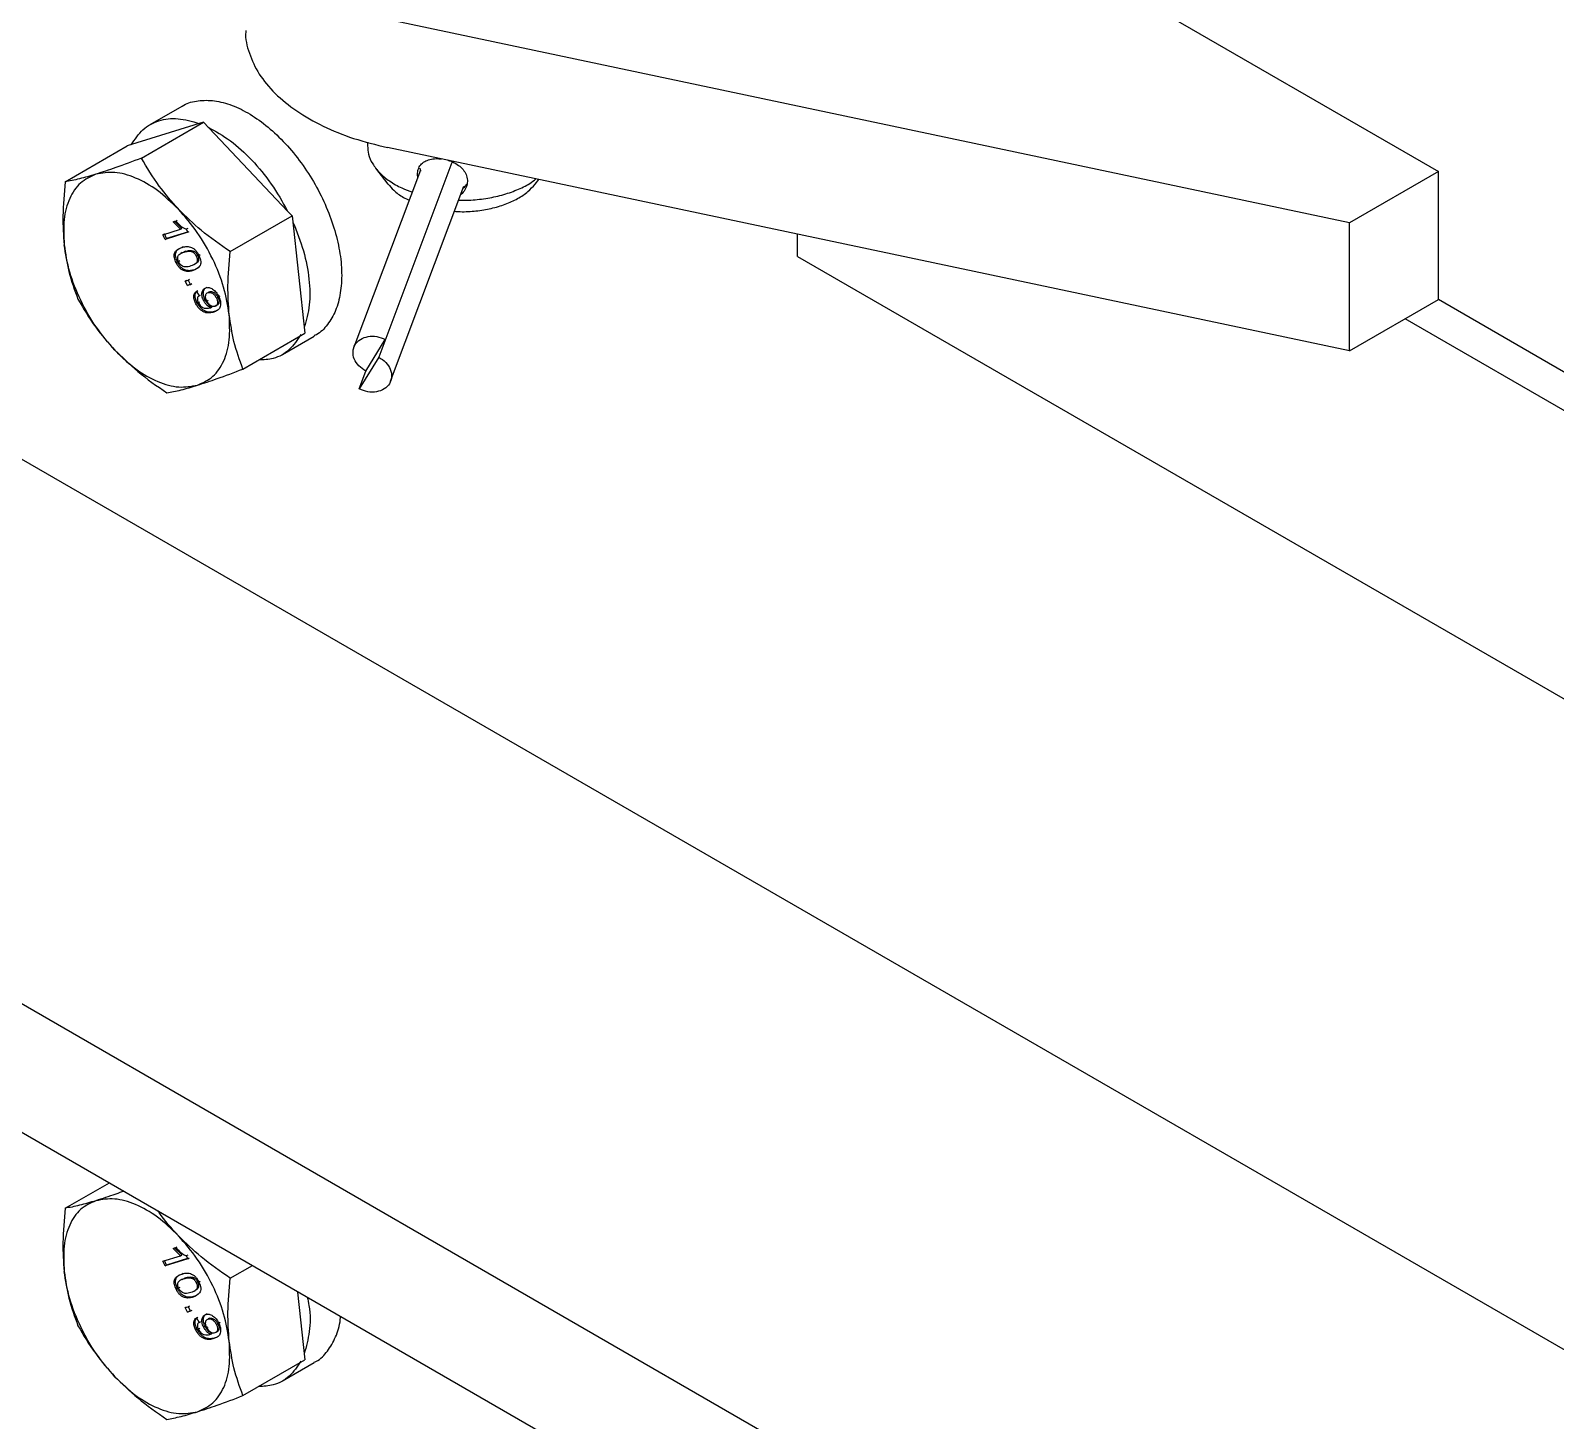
# Model space of a CAD drawing. Header units: millimetres. Extents: x 861 to 27901, y 673 to 17923.
# Drawn here: x 23260.7 to 23414.7, y 7160.2 to 7300.6 of the extents above; entities that cross this region are included whole.
import ezdxf

# ---------------------------------------------------------------- set-up
doc = ezdxf.new("R2010")
doc.units = ezdxf.units.MM
doc.header["$LTSCALE"] = 33.3

msp = doc.modelspace()

# ---------------------------------------------------------------- linework, layer by layer
at = {"color": 7, "linetype": 'Continuous', "lineweight": 25}
for p, q in [((23369.52, 7305.6), (23402.88, 7286.35)), ((23393.91, 7281.17), (23296.71, 7301.71)), ((23275.93, 7292.91), (23272.71, 7291.05)), ((23278.12, 7291.32), (23270.43, 7288.92)), ((23271.87, 7287.7), (23278.12, 7291.32)), ((23286.63, 7282.35), (23278.12, 7291.32)), ((23294.69, 7289.31), (23294.69, 7288.93)), ((23264.17, 7285.31), (23270.43, 7288.92)), ((23393.91, 7268.22), (23296.71, 7288.77)), ((23300.06, 7286.49), (23293.33, 7268.6)), ((23295.52, 7286.69), (23296.77, 7285.07)), ((23303.23, 7287.27), (23295.83, 7267.59)), ((23299.98, 7286.67), (23300.07, 7286.39)), ((23402.88, 7286.35), (23393.91, 7281.17)), ((23402.88, 7273.4), (23402.88, 7286.35)), ((23297.04, 7265.17), (23304.44, 7284.85)), ((23299.78, 7285.75), (23299.74, 7286.03)), ((23311.64, 7285.07), (23312, 7285.53)), ((23280.84, 7278.25), (23287.1, 7281.86)), ((23286.63, 7282.35), (23287.1, 7281.86)), ((23287.1, 7281.86), (23288.38, 7270)), ((23218.15, 7281.31), (23433.87, 7156.78)), ((23274.04, 7279.96), (23275.82, 7280.52)), ((23274.04, 7279.96), (23274.18, 7280.04)), ((23274.4, 7279.58), (23274.18, 7280.04)), ((23276.55, 7280.21), (23274.26, 7279.49)), ((23276.51, 7280.23), (23274.4, 7279.58)), ((23275.08, 7281.25), (23275.35, 7281.34)), ((23275.08, 7281.25), (23275.22, 7281.33)), ((23275.82, 7280.52), (23275.08, 7281.25)), ((23275.96, 7280.6), (23275.22, 7281.33)), ((23275.35, 7281.34), (23275.49, 7281.42)), ((23275.82, 7280.52), (23275.96, 7280.6)), ((23276.54, 7280.59), (23276.4, 7280.51)), ((23276.4, 7280.51), (23276.55, 7280.21)), ((23276.55, 7280.21), (23276.69, 7280.29)), ((23393.91, 7268.22), (23393.91, 7281.17)), ((23274.26, 7279.49), (23274.04, 7279.96)), ((23274.26, 7279.49), (23274.4, 7279.58)), ((23275.95, 7278.68), (23276.09, 7278.76)), ((23338.13, 7277.76), (23338.13, 7280.01)), ((23275.19, 7278.03), (23275.33, 7278.11)), ((23275.5, 7277.23), (23275.36, 7277.15)), ((23275.76, 7277.31), (23275.62, 7277.23)), ((23275.98, 7278.15), (23275.84, 7278.07)), ((23275.99, 7278.13), (23276.32, 7278.29)), ((23276.32, 7278.29), (23276.18, 7278.21)), ((23277.02, 7278.23), (23277.16, 7278.31)), ((23277.2, 7276.94), (23277.34, 7277.02)), ((23277.55, 7277.87), (23277.41, 7277.79)), ((23277.67, 7277.87), (23277.81, 7277.95)), ((23338.13, 7277.76), (23528.74, 7167.72)), ((23276.58, 7275.37), (23276.72, 7275.46)), ((23276.29, 7275.28), (23276.58, 7275.37)), ((23276.29, 7275.28), (23276.43, 7275.36)), ((23276.52, 7274.82), (23276.29, 7275.28)), ((23276.81, 7274.91), (23276.52, 7274.82)), ((23276.52, 7274.82), (23276.66, 7274.9)), ((23276.58, 7275.37), (23276.81, 7274.91)), ((23276.79, 7274.94), (23276.66, 7274.9)), ((23276.95, 7274.99), (23276.81, 7274.91)), ((23277.43, 7274.24), (23277.57, 7274.32)), ((23277.43, 7274.24), (23277.69, 7273.78)), ((23278.38, 7274.59), (23278.52, 7274.67)), ((23278.42, 7274), (23278.42, 7274)), ((23278.73, 7274.2), (23278.59, 7274.12)), ((23277.33, 7273.05), (23277.47, 7273.13)), ((23277.61, 7273.11), (23277.75, 7273.19)), ((23277.69, 7273.78), (23277.83, 7273.86)), ((23278.14, 7273.32), (23278.28, 7273.41)), ((23278.47, 7273.26), (23278.62, 7273.34)), ((23278.79, 7272.56), (23278.93, 7272.64)), ((23278.79, 7272.56), (23278.84, 7272.58)), ((23278.84, 7272.58), (23278.98, 7272.66)), ((23278.93, 7272.64), (23278.98, 7272.66)), ((23279.43, 7272.8), (23279.29, 7272.72)), ((23279.59, 7273.63), (23279.45, 7273.55)), ((23279.47, 7272.83), (23279.61, 7272.92)), ((23279.67, 7273.71), (23279.81, 7273.79)), ((23393.91, 7268.22), (23402.88, 7273.4)), ((23503.51, 7215.3), (23402.88, 7273.4)), ((23503.51, 7211.42), (23399.52, 7271.46)), ((23282.12, 7266.39), (23288.38, 7270)), ((23286.1, 7267.87), (23289.32, 7269.72)), ((23294.54, 7266.18), (23296.5, 7269.38)), ((23295.83, 7267.59), (23293.87, 7264.39)), ((23293.87, 7264.39), (23294.54, 7266.18)), ((23386.22, 7129.27), (23223.64, 7223.12)), ((23223.64, 7210.18), (23386.22, 7116.32)), ((23264.17, 7181.63), (23268.63, 7184.2)), ((23274.04, 7176.28), (23275.82, 7176.84)), ((23275.08, 7177.57), (23275.35, 7177.66)), ((23275.08, 7177.57), (23275.22, 7177.65)), ((23275.82, 7176.84), (23275.08, 7177.57)), ((23275.96, 7176.92), (23275.22, 7177.65)), ((23275.35, 7177.66), (23275.49, 7177.74)), ((23275.82, 7176.84), (23275.96, 7176.92)), ((23276.54, 7176.91), (23276.4, 7176.83)), ((23274.04, 7176.28), (23274.18, 7176.36)), ((23274.26, 7175.81), (23274.04, 7176.28)), ((23274.4, 7175.89), (23274.18, 7176.36)), ((23276.55, 7176.52), (23274.26, 7175.81)), ((23274.26, 7175.81), (23274.4, 7175.89)), ((23276.51, 7176.55), (23274.4, 7175.89)), ((23276.4, 7176.83), (23276.55, 7176.52)), ((23276.55, 7176.52), (23276.69, 7176.61)), ((23280.84, 7174.57), (23283.08, 7175.86)), ((23275.19, 7174.35), (23275.33, 7174.43)), ((23275.98, 7174.47), (23275.84, 7174.39)), ((23275.95, 7174.99), (23276.09, 7175.08)), ((23275.99, 7174.44), (23276.32, 7174.61)), ((23276.32, 7174.61), (23276.18, 7174.53)), ((23277.02, 7174.54), (23277.16, 7174.63)), ((23277.55, 7174.19), (23277.41, 7174.11)), ((23277.67, 7174.18), (23277.81, 7174.27)), ((23275.5, 7173.55), (23275.36, 7173.46)), ((23275.76, 7173.63), (23275.62, 7173.55)), ((23277.2, 7173.26), (23277.34, 7173.34)), ((23287.64, 7173.15), (23288.38, 7166.32)), ((23276.29, 7171.6), (23276.58, 7171.69)), ((23276.29, 7171.6), (23276.43, 7171.68)), ((23276.52, 7171.13), (23276.29, 7171.6)), ((23276.81, 7171.23), (23276.52, 7171.13)), ((23276.52, 7171.13), (23276.66, 7171.22)), ((23276.58, 7171.69), (23276.72, 7171.77)), ((23276.58, 7171.69), (23276.81, 7171.23)), ((23276.79, 7171.26), (23276.66, 7171.22)), ((23276.95, 7171.31), (23276.81, 7171.23)), ((23278.38, 7170.91), (23278.52, 7170.99)), ((23277.33, 7169.37), (23277.47, 7169.45)), ((23277.43, 7170.56), (23277.57, 7170.64)), ((23277.43, 7170.56), (23277.69, 7170.1)), ((23277.61, 7169.43), (23277.75, 7169.51)), ((23277.69, 7170.1), (23277.83, 7170.18)), ((23278.14, 7169.64), (23278.28, 7169.72)), ((23278.42, 7170.32), (23278.42, 7170.32)), ((23278.47, 7169.58), (23278.62, 7169.66)), ((23278.73, 7170.52), (23278.59, 7170.44)), ((23279.59, 7169.95), (23279.45, 7169.87)), ((23279.47, 7169.15), (23279.61, 7169.23)), ((23279.67, 7170.03), (23279.81, 7170.11)), ((23278.79, 7168.88), (23278.93, 7168.96)), ((23278.79, 7168.88), (23278.84, 7168.9)), ((23278.84, 7168.9), (23278.98, 7168.98)), ((23278.93, 7168.96), (23278.98, 7168.98)), ((23279.43, 7169.12), (23279.29, 7169.04)), ((23282.12, 7162.71), (23288.38, 7166.32)), ((23286.1, 7164.19), (23289.32, 7166.04))]:
    msp.add_line(p, q, dxfattribs=at)
for points, knots in [([(23282.42, 7300.58), (23282.42, 7300.54), (23282.31, 7299.77), (23282.71, 7298.27), (23283.66, 7296.17), (23285.29, 7294.2), (23287.47, 7292.42), (23290.15, 7290.89), (23293.24, 7289.62), (23295.55, 7289.05), (23296.71, 7288.77)], [0, 0, 0, 0, 0.008901, 0.150486, 0.292072, 0.433658, 0.575243, 0.716829, 0.858414, 1, 1, 1, 1]), ([(23275.94, 7292.9), (23275.95, 7292.92), (23276.36, 7293.25), (23277.4, 7293.5), (23279.01, 7293.59), (23280.78, 7293.17), (23282.61, 7292.33), (23284.44, 7291.06), (23286.21, 7289.44), (23287.84, 7287.51), (23289.28, 7285.35), (23290.46, 7283.04), (23291.36, 7280.66), (23291.93, 7278.31), (23292.15, 7276.07), (23292.01, 7274.03), (23291.53, 7272.25), (23290.69, 7270.85), (23289.92, 7270.01), (23289.38, 7269.79), (23289.3, 7269.76)], [0, 0, 0, 0, 0.002895, 0.064551, 0.126207, 0.187863, 0.249519, 0.311175, 0.372831, 0.434487, 0.496143, 0.557799, 0.619455, 0.681111, 0.742767, 0.804423, 0.866079, 0.927735, 0.989391, 1, 1, 1, 1]), ([(23294.71, 7288.93), (23294.73, 7288.65), (23294.75, 7288.04), (23295.18, 7287.11), (23295.89, 7286.19), (23296.9, 7285.37), (23298.02, 7284.71), (23298.87, 7284.4), (23299.23, 7284.27)], [0, 0, 0, 0, 0.149678, 0.32953, 0.509382, 0.689234, 0.869086, 1, 1, 1, 1]), ([(23271.87, 7287.7), (23270.97, 7287.36), (23269.29, 7286.73), (23267.91, 7286.28), (23267.27, 7286.07)], [0, 0, 0, 0, 0.532771, 1, 1, 1, 1]), ([(23275.6, 7282.54), (23274.93, 7283.31), (23273.48, 7284.95), (23272.43, 7286.75), (23271.87, 7287.7)], [0, 0, 0, 0, 0.467229, 1, 1, 1, 1]), ([(23299.74, 7286.03), (23299.76, 7286.21), (23299.79, 7286.58), (23300.05, 7287.03), (23300.46, 7287.37), (23300.99, 7287.58), (23301.58, 7287.67), (23302, 7287.63), (23302.18, 7287.61)], [0, 0, 0, 0, 0.170404, 0.345081, 0.515056, 0.686511, 0.861046, 1, 1, 1, 1]), ([(23302.8, 7287.48), (23302.86, 7287.47), (23303.15, 7287.4), (23303.62, 7287.16), (23304.16, 7286.78), (23304.56, 7286.31), (23304.78, 7285.77), (23304.81, 7285.19), (23304.64, 7284.63), (23304.39, 7284.22), (23304.17, 7284.05), (23304.12, 7284.01)], [0, 0, 0, 0, 0.035424, 0.169367, 0.298928, 0.431397, 0.565027, 0.694144, 0.826771, 0.960362, 1, 1, 1, 1]), ([(23264.17, 7285.31), (23264.06, 7284.14), (23263.85, 7281.95), (23263.99, 7279.9), (23264.06, 7278.94)], [0, 0, 0, 0, 0.532771, 1, 1, 1, 1]), ([(23267.27, 7286.07), (23266.69, 7285.9), (23265.46, 7285.54), (23264.62, 7285.39), (23264.17, 7285.31)], [0, 0, 0, 0, 0.467229, 1, 1, 1, 1]), ([(23296.8, 7285.08), (23296.97, 7284.87), (23297.38, 7284.37), (23298.12, 7283.82), (23298.72, 7283.54), (23298.92, 7283.45)], [0, 0, 0, 0, 0.34467, 0.792244, 1, 1, 1, 1]), ([(23303.49, 7282.33), (23303.68, 7282.31), (23304.4, 7282.26), (23305.67, 7282.34), (23307.21, 7282.59), (23308.64, 7283.01), (23309.89, 7283.59), (23310.94, 7284.28), (23311.4, 7284.81), (23311.63, 7285.07)], [0, 0, 0, 0, 0.057271, 0.215778, 0.374284, 0.53279, 0.691297, 0.849803, 1, 1, 1, 1]), ([(23303.92, 7283.46), (23304.26, 7283.46), (23305.17, 7283.43), (23306.66, 7283.6), (23308.3, 7283.94), (23309.8, 7284.46), (23310.96, 7285.01), (23311.51, 7285.44), (23311.71, 7285.59)], [0, 0, 0, 0, 0.112301, 0.306033, 0.499766, 0.693498, 0.88723, 1, 1, 1, 1]), ([(23304.37, 7284.67), (23304.38, 7284.68), (23304.53, 7284.76), (23304.64, 7284.91), (23304.74, 7285.06)], [0, 0, 0, 0, 0.044558, 1, 1, 1, 1]), ([(23280.84, 7278.25), (23279.83, 7278.94), (23277.94, 7280.25), (23276.35, 7281.81), (23275.6, 7282.54)], [0, 0, 0, 0, 0.532771, 1, 1, 1, 1]), ([(23275.35, 7281.34), (23275.51, 7281.16), (23275.85, 7280.79), (23276.22, 7280.6), (23276.4, 7280.51)], [0, 0, 0, 0, 0.500866, 1, 1, 1, 1]), ([(23264.06, 7278.94), (23264.2, 7278.03), (23264.49, 7276.06), (23265.12, 7274.36), (23265.45, 7273.45)], [0, 0, 0, 0, 0.467229, 1, 1, 1, 1]), ([(23275.19, 7278.03), (23275.23, 7278.12), (23275.3, 7278.3), (23275.56, 7278.52), (23275.8, 7278.61), (23275.95, 7278.68)], [0, 0, 0, 0, 0.249754, 0.499871, 1, 1, 1, 1]), ([(23275.33, 7278.11), (23275.37, 7278.2), (23275.44, 7278.38), (23275.57, 7278.49), (23275.64, 7278.54)], [0, 0, 0, 0, 0.499636, 1, 1, 1, 1]), ([(23275.95, 7278.68), (23276.08, 7278.71), (23276.35, 7278.78), (23276.73, 7278.76), (23277.05, 7278.62), (23277.3, 7278.43), (23277.51, 7278.17), (23277.62, 7277.97), (23277.67, 7277.87)], [0, 0, 0, 0, 0.2504817, 0.5003456, 0.6317049, 0.7502211, 0.8749867, 1, 1, 1, 1]), ([(23275.36, 7277.15), (23275.29, 7277.3), (23275.2, 7277.54), (23275.17, 7277.8), (23275.17, 7277.94), (23275.18, 7278), (23275.19, 7278.03)], [0, 0, 0, 0, 0.498795, 0.749148, 0.874576, 1, 1, 1, 1]), ([(23275.5, 7277.23), (23275.44, 7277.38), (23275.34, 7277.62), (23275.3, 7277.92), (23275.32, 7278.05), (23275.33, 7278.11)], [0, 0, 0, 0, 0.499036, 0.74951, 1, 1, 1, 1]), ([(23277.08, 7276.34), (23276.95, 7276.3), (23276.68, 7276.23), (23276.31, 7276.25), (23275.98, 7276.39), (23275.74, 7276.57), (23275.52, 7276.84), (23275.41, 7277.04), (23275.36, 7277.15)], [0, 0, 0, 0, 0.250476, 0.500347, 0.625768, 0.750176, 0.87497, 1, 1, 1, 1]), ([(23277.22, 7276.42), (23277.09, 7276.38), (23276.82, 7276.31), (23276.45, 7276.33), (23276.12, 7276.47), (23275.88, 7276.65), (23275.66, 7276.92), (23275.55, 7277.12), (23275.5, 7277.23)], [0, 0, 0, 0, 0.250472, 0.500339, 0.626188, 0.75018, 0.874972, 1, 1, 1, 1]), ([(23275.62, 7277.23), (23275.59, 7277.3), (23275.53, 7277.46), (23275.53, 7277.67), (23275.57, 7277.84), (23275.76, 7278.07), (23275.99, 7278.15), (23276.18, 7278.21)], [0, 0, 0, 0, 0.124696, 0.249462, 0.374432, 0.499637, 1, 1, 1, 1]), ([(23276.85, 7276.8), (23276.67, 7276.75), (23276.43, 7276.68), (23276.1, 7276.74), (23275.92, 7276.85), (23275.75, 7277.01), (23275.67, 7277.16), (23275.62, 7277.23)], [0, 0, 0, 0, 0.50041, 0.625613, 0.75058, 0.875344, 1, 1, 1, 1]), ([(23276.18, 7278.21), (23276.31, 7278.24), (23276.5, 7278.29), (23276.78, 7278.31), (23276.94, 7278.25), (23277.02, 7278.23)], [0, 0, 0, 0, 0.500372, 0.750515, 1, 1, 1, 1]), ([(23276.32, 7278.29), (23276.45, 7278.32), (23276.64, 7278.37), (23276.92, 7278.39), (23277.08, 7278.33), (23277.16, 7278.31)], [0, 0, 0, 0, 0.500372, 0.750515, 1, 1, 1, 1]), ([(23277.41, 7277.79), (23277.44, 7277.71), (23277.5, 7277.56), (23277.51, 7277.35), (23277.47, 7277.17), (23277.27, 7276.94), (23277.04, 7276.87), (23276.85, 7276.8)], [0, 0, 0, 0, 0.124745, 0.249484, 0.374471, 0.499648, 1, 1, 1, 1]), ([(23277.02, 7278.23), (23277.05, 7278.2), (23277.13, 7278.16), (23277.24, 7278.05), (23277.33, 7277.93), (23277.38, 7277.84), (23277.41, 7277.79)], [0, 0, 0, 0, 0.250158, 0.500156, 0.750032, 1, 1, 1, 1]), ([(23277.67, 7277.87), (23277.72, 7277.76), (23277.81, 7277.55), (23277.87, 7277.24), (23277.85, 7276.96), (23277.64, 7276.57), (23277.33, 7276.44), (23277.08, 7276.34)], [0, 0, 0, 0, 0.125373, 0.250644, 0.375698, 0.501113, 1, 1, 1, 1]), ([(23277.16, 7278.31), (23277.19, 7278.28), (23277.27, 7278.24), (23277.38, 7278.13), (23277.46, 7278.03), (23277.51, 7277.94), (23277.54, 7277.89), (23277.55, 7277.87)], [0, 0, 0, 0, 0.250055, 0.499949, 0.749722, 0.874857, 1, 1, 1, 1]), ([(23277.55, 7277.87), (23277.58, 7277.79), (23277.64, 7277.64), (23277.65, 7277.43), (23277.61, 7277.25), (23277.5, 7277.12), (23277.39, 7277.07), (23277.32, 7277.05)], [0, 0, 0, 0, 0.183123, 0.366237, 0.549716, 0.733474, 1, 1, 1, 1]), ([(23280.73, 7271.89), (23280.66, 7272.84), (23280.52, 7274.89), (23280.73, 7277.08), (23280.84, 7278.25)], [0, 0, 0, 0, 0.467229, 1, 1, 1, 1]), ([(23277.33, 7273.05), (23277.28, 7273.18), (23277.19, 7273.37), (23277.15, 7273.63), (23277.15, 7273.86), (23277.23, 7274.1), (23277.37, 7274.19), (23277.43, 7274.24)], [0, 0, 0, 0, 0.249859, 0.375718, 0.500481, 0.749846, 1, 1, 1, 1]), ([(23277.47, 7273.13), (23277.42, 7273.26), (23277.33, 7273.46), (23277.29, 7273.71), (23277.29, 7273.94), (23277.37, 7274.18), (23277.51, 7274.27), (23277.57, 7274.32)], [0, 0, 0, 0, 0.2498592, 0.3759562, 0.5004816, 0.7498465, 1, 1, 1, 1]), ([(23278.14, 7273.32), (23278.11, 7273.4), (23278.04, 7273.55), (23277.99, 7273.77), (23277.97, 7273.98), (23277.99, 7274.17), (23278.05, 7274.33), (23278.16, 7274.49), (23278.29, 7274.55), (23278.38, 7274.59)], [0, 0, 0, 0, 0.125074, 0.250064, 0.373261, 0.500199, 0.624296, 0.750369, 1, 1, 1, 1]), ([(23278.28, 7273.41), (23278.27, 7273.44), (23278.23, 7273.52), (23278.18, 7273.66), (23278.13, 7273.85), (23278.11, 7274.06), (23278.13, 7274.25), (23278.19, 7274.4), (23278.26, 7274.52), (23278.33, 7274.56), (23278.35, 7274.57)], [0, 0, 0, 0, 0.07547, 0.150945, 0.301578, 0.450313, 0.603034, 0.752855, 0.90453, 1, 1, 1, 1]), ([(23278.47, 7273.26), (23278.43, 7273.36), (23278.37, 7273.51), (23278.34, 7273.7), (23278.35, 7273.82), (23278.38, 7273.93), (23278.45, 7274.05), (23278.53, 7274.09), (23278.59, 7274.12)], [0, 0, 0, 0, 0.2495205, 0.3738508, 0.4998888, 0.6240956, 0.7503154, 1, 1, 1, 1]), ([(23278.38, 7274.59), (23278.48, 7274.61), (23278.63, 7274.64), (23278.87, 7274.57), (23279.06, 7274.47), (23279.24, 7274.32), (23279.47, 7274.09), (23279.59, 7273.86), (23279.67, 7273.71)], [0, 0, 0, 0, 0.249869, 0.376454, 0.500348, 0.627239, 0.750824, 1, 1, 1, 1]), ([(23278.59, 7274.12), (23278.66, 7274.13), (23278.79, 7274.16), (23279, 7274.07), (23279.15, 7273.96), (23279.31, 7273.8), (23279.39, 7273.65), (23279.45, 7273.55)], [0, 0, 0, 0, 0.25025, 0.499842, 0.629576, 0.750665, 1, 1, 1, 1]), ([(23278.73, 7274.2), (23278.8, 7274.21), (23278.93, 7274.24), (23279.14, 7274.15), (23279.29, 7274.04), (23279.45, 7273.88), (23279.53, 7273.73), (23279.59, 7273.63)], [0, 0, 0, 0, 0.25025, 0.499841, 0.629288, 0.750666, 1, 1, 1, 1]), ([(23265.45, 7273.45), (23266.01, 7272.49), (23267.06, 7270.7), (23268.51, 7269.06), (23269.19, 7268.29)], [0, 0, 0, 0, 0.532771, 1, 1, 1, 1]), ([(23279.17, 7272.14), (23279.03, 7272.11), (23278.75, 7272.03), (23278.34, 7272.07), (23277.99, 7272.24), (23277.74, 7272.45), (23277.51, 7272.72), (23277.39, 7272.94), (23277.33, 7273.05)], [0, 0, 0, 0, 0.2504849, 0.5001185, 0.6278992, 0.7500924, 0.8749937, 1, 1, 1, 1]), ([(23279.31, 7272.23), (23279.17, 7272.19), (23278.89, 7272.11), (23278.48, 7272.15), (23278.13, 7272.32), (23277.88, 7272.53), (23277.65, 7272.81), (23277.53, 7273.02), (23277.47, 7273.13)], [0, 0, 0, 0, 0.250485, 0.500118, 0.62804, 0.750092, 0.874994, 1, 1, 1, 1]), ([(23277.69, 7273.78), (23277.65, 7273.75), (23277.57, 7273.69), (23277.52, 7273.56), (23277.51, 7273.44), (23277.52, 7273.33), (23277.56, 7273.22), (23277.59, 7273.14), (23277.61, 7273.11)], [0, 0, 0, 0, 0.276477, 0.499318, 0.623718, 0.749496, 0.874756, 1, 1, 1, 1]), ([(23277.61, 7273.11), (23277.65, 7273.04), (23277.72, 7272.9), (23277.87, 7272.73), (23278.04, 7272.6), (23278.37, 7272.5), (23278.6, 7272.53), (23278.79, 7272.56)], [0, 0, 0, 0, 0.125207, 0.25031, 0.375339, 0.50062, 1, 1, 1, 1]), ([(23278.84, 7272.58), (23278.78, 7272.62), (23278.64, 7272.69), (23278.45, 7272.86), (23278.28, 7273.08), (23278.19, 7273.24), (23278.14, 7273.32)], [0, 0, 0, 0, 0.248943, 0.49945, 0.750285, 1, 1, 1, 1]), ([(23278.98, 7272.66), (23278.92, 7272.7), (23278.78, 7272.77), (23278.59, 7272.95), (23278.41, 7273.16), (23278.33, 7273.32), (23278.28, 7273.41)], [0, 0, 0, 0, 0.24954, 0.50198, 0.751372, 1, 1, 1, 1]), ([(23279.29, 7272.72), (23279.22, 7272.71), (23279.13, 7272.69), (23278.98, 7272.73), (23278.86, 7272.79), (23278.75, 7272.87), (23278.61, 7273.03), (23278.53, 7273.17), (23278.47, 7273.26)], [0, 0, 0, 0, 0.249976, 0.378222, 0.500342, 0.627452, 0.750811, 1, 1, 1, 1]), ([(23279.67, 7273.71), (23279.72, 7273.6), (23279.81, 7273.4), (23279.87, 7273.1), (23279.87, 7272.82), (23279.78, 7272.51), (23279.54, 7272.28), (23279.29, 7272.19), (23279.17, 7272.14)], [0, 0, 0, 0, 0.125064, 0.25009, 0.37511, 0.500169, 0.749441, 1, 1, 1, 1]), ([(23279.45, 7273.55), (23279.49, 7273.45), (23279.55, 7273.3), (23279.57, 7273.12), (23279.55, 7272.99), (23279.51, 7272.89), (23279.43, 7272.78), (23279.34, 7272.74), (23279.29, 7272.72)], [0, 0, 0, 0, 0.249017, 0.372138, 0.499365, 0.623562, 0.749893, 1, 1, 1, 1]), ([(23279.59, 7273.63), (23279.63, 7273.53), (23279.69, 7273.39), (23279.71, 7273.2), (23279.69, 7273.07), (23279.65, 7272.97), (23279.57, 7272.86), (23279.48, 7272.83), (23279.43, 7272.8)], [0, 0, 0, 0, 0.249017, 0.371845, 0.499365, 0.623226, 0.749892, 1, 1, 1, 1]), ([(23282.12, 7266.39), (23281.79, 7267.3), (23281.16, 7269), (23280.87, 7270.97), (23280.73, 7271.89)], [0, 0, 0, 0, 0.532771, 1, 1, 1, 1]), ([(23287.98, 7269.88), (23287.61, 7269.33), (23286.87, 7268.24), (23285.38, 7267.38), (23284.21, 7267.33), (23283.7, 7267.3)], [0, 0, 0, 0, 0.362113, 0.724226, 1, 1, 1, 1]), ([(23269.19, 7268.29), (23269.93, 7267.56), (23271.53, 7266), (23273.42, 7264.69), (23274.43, 7263.99)], [0, 0, 0, 0, 0.467229, 1, 1, 1, 1]), ([(23277.53, 7264.76), (23278.17, 7264.97), (23279.54, 7265.42), (23281.23, 7266.05), (23282.12, 7266.39)], [0, 0, 0, 0, 0.467229, 1, 1, 1, 1]), ([(23274.43, 7263.99), (23274.88, 7264.07), (23275.72, 7264.22), (23276.95, 7264.59), (23277.53, 7264.76)], [0, 0, 0, 0, 0.532771, 1, 1, 1, 1]), ([(23270.08, 7183.36), (23269.81, 7183.26), (23268.75, 7182.87), (23267.9, 7182.59), (23267.27, 7182.39)], [0, 0, 0, 0, 0.264542, 1, 1, 1, 1]), ([(23264.17, 7181.63), (23264.06, 7180.46), (23263.85, 7178.27), (23263.99, 7176.22), (23264.06, 7175.26)], [0, 0, 0, 0, 0.532771, 1, 1, 1, 1]), ([(23267.27, 7182.39), (23266.69, 7182.22), (23265.46, 7181.86), (23264.62, 7181.71), (23264.17, 7181.63)], [0, 0, 0, 0, 0.467229, 1, 1, 1, 1]), ([(23275.6, 7178.86), (23274.9, 7179.62), (23274.15, 7180.42), (23273.59, 7181.3), (23273.56, 7181.36)], [0, 0, 0, 0, 0.939198, 1, 1, 1, 1]), ([(23280.84, 7174.57), (23279.83, 7175.26), (23277.94, 7176.57), (23276.35, 7178.13), (23275.6, 7178.86)], [0, 0, 0, 0, 0.532771, 1, 1, 1, 1]), ([(23275.35, 7177.66), (23275.51, 7177.47), (23275.85, 7177.11), (23276.22, 7176.92), (23276.4, 7176.83)], [0, 0, 0, 0, 0.5008657, 1, 1, 1, 1]), ([(23264.06, 7175.26), (23264.2, 7174.34), (23264.49, 7172.38), (23265.12, 7170.68), (23265.45, 7169.77)], [0, 0, 0, 0, 0.4672291, 1, 1, 1, 1]), ([(23275.36, 7173.46), (23275.29, 7173.62), (23275.2, 7173.86), (23275.17, 7174.12), (23275.17, 7174.26), (23275.18, 7174.32), (23275.19, 7174.35)], [0, 0, 0, 0, 0.498795, 0.749148, 0.874576, 1, 1, 1, 1]), ([(23275.19, 7174.35), (23275.23, 7174.44), (23275.3, 7174.62), (23275.56, 7174.84), (23275.8, 7174.93), (23275.95, 7174.99)], [0, 0, 0, 0, 0.249754, 0.499871, 1, 1, 1, 1]), ([(23275.5, 7173.55), (23275.44, 7173.7), (23275.34, 7173.94), (23275.3, 7174.24), (23275.32, 7174.37), (23275.33, 7174.43)], [0, 0, 0, 0, 0.499036, 0.74951, 1, 1, 1, 1]), ([(23275.33, 7174.43), (23275.37, 7174.52), (23275.44, 7174.7), (23275.57, 7174.8), (23275.64, 7174.86)], [0, 0, 0, 0, 0.499636, 1, 1, 1, 1]), ([(23275.62, 7173.55), (23275.59, 7173.62), (23275.53, 7173.77), (23275.53, 7173.99), (23275.57, 7174.16), (23275.76, 7174.39), (23275.99, 7174.46), (23276.18, 7174.53)], [0, 0, 0, 0, 0.1246964, 0.2494617, 0.3744323, 0.4996371, 1, 1, 1, 1]), ([(23275.95, 7174.99), (23276.08, 7175.03), (23276.35, 7175.1), (23276.73, 7175.08), (23277.05, 7174.94), (23277.3, 7174.75), (23277.51, 7174.49), (23277.62, 7174.29), (23277.67, 7174.18)], [0, 0, 0, 0, 0.250482, 0.500346, 0.631705, 0.750221, 0.874987, 1, 1, 1, 1]), ([(23276.18, 7174.53), (23276.31, 7174.56), (23276.5, 7174.61), (23276.78, 7174.62), (23276.94, 7174.57), (23277.02, 7174.54)], [0, 0, 0, 0, 0.500372, 0.750515, 1, 1, 1, 1]), ([(23276.32, 7174.61), (23276.45, 7174.64), (23276.64, 7174.69), (23276.92, 7174.7), (23277.08, 7174.65), (23277.16, 7174.63)], [0, 0, 0, 0, 0.5003723, 0.7505151, 1, 1, 1, 1]), ([(23277.41, 7174.11), (23277.44, 7174.03), (23277.5, 7173.88), (23277.51, 7173.67), (23277.47, 7173.49), (23277.27, 7173.26), (23277.04, 7173.18), (23276.85, 7173.12)], [0, 0, 0, 0, 0.124745, 0.249484, 0.374471, 0.499648, 1, 1, 1, 1]), ([(23277.02, 7174.54), (23277.05, 7174.52), (23277.13, 7174.48), (23277.24, 7174.37), (23277.33, 7174.25), (23277.38, 7174.15), (23277.41, 7174.11)], [0, 0, 0, 0, 0.250158, 0.500156, 0.750032, 1, 1, 1, 1]), ([(23277.67, 7174.18), (23277.72, 7174.08), (23277.81, 7173.87), (23277.87, 7173.56), (23277.85, 7173.28), (23277.64, 7172.89), (23277.33, 7172.76), (23277.08, 7172.65)], [0, 0, 0, 0, 0.125373, 0.250644, 0.375698, 0.501113, 1, 1, 1, 1]), ([(23277.16, 7174.63), (23277.19, 7174.6), (23277.27, 7174.56), (23277.38, 7174.45), (23277.46, 7174.35), (23277.51, 7174.26), (23277.54, 7174.21), (23277.55, 7174.19)], [0, 0, 0, 0, 0.2500549, 0.4999486, 0.7497221, 0.8748571, 1, 1, 1, 1]), ([(23277.55, 7174.19), (23277.58, 7174.11), (23277.64, 7173.96), (23277.65, 7173.75), (23277.61, 7173.57), (23277.5, 7173.43), (23277.39, 7173.39), (23277.32, 7173.37)], [0, 0, 0, 0, 0.183123, 0.366237, 0.549716, 0.733474, 1, 1, 1, 1]), ([(23280.73, 7168.2), (23280.66, 7169.16), (23280.52, 7171.21), (23280.73, 7173.4), (23280.84, 7174.57)], [0, 0, 0, 0, 0.467229, 1, 1, 1, 1]), ([(23277.08, 7172.65), (23276.95, 7172.62), (23276.68, 7172.55), (23276.31, 7172.57), (23275.98, 7172.71), (23275.74, 7172.89), (23275.52, 7173.16), (23275.41, 7173.36), (23275.36, 7173.46)], [0, 0, 0, 0, 0.250476, 0.500347, 0.625768, 0.750176, 0.87497, 1, 1, 1, 1]), ([(23277.22, 7172.74), (23277.09, 7172.7), (23276.82, 7172.63), (23276.45, 7172.65), (23276.12, 7172.79), (23275.88, 7172.97), (23275.66, 7173.24), (23275.55, 7173.44), (23275.5, 7173.55)], [0, 0, 0, 0, 0.250472, 0.500339, 0.626188, 0.75018, 0.874972, 1, 1, 1, 1]), ([(23276.85, 7173.12), (23276.67, 7173.07), (23276.43, 7173), (23276.1, 7173.06), (23275.92, 7173.17), (23275.75, 7173.33), (23275.67, 7173.47), (23275.62, 7173.55)], [0, 0, 0, 0, 0.5004095, 0.6256126, 0.7505797, 0.8753437, 1, 1, 1, 1]), ([(23288.62, 7172.66), (23288.68, 7172.38), (23288.95, 7171.13), (23288.91, 7169.11), (23288.51, 7167.66), (23288.31, 7166.94)], [0, 0, 0, 0, 0.131017, 0.565508, 1, 1, 1, 1]), ([(23278.14, 7169.64), (23278.11, 7169.72), (23278.04, 7169.86), (23277.99, 7170.09), (23277.97, 7170.3), (23277.99, 7170.48), (23278.05, 7170.64), (23278.16, 7170.81), (23278.29, 7170.87), (23278.38, 7170.91)], [0, 0, 0, 0, 0.125074, 0.250064, 0.373261, 0.500199, 0.624296, 0.750369, 1, 1, 1, 1]), ([(23278.28, 7169.72), (23278.27, 7169.76), (23278.23, 7169.83), (23278.18, 7169.98), (23278.13, 7170.17), (23278.11, 7170.38), (23278.13, 7170.57), (23278.19, 7170.72), (23278.26, 7170.84), (23278.33, 7170.88), (23278.35, 7170.89)], [0, 0, 0, 0, 0.07547, 0.150945, 0.301578, 0.450313, 0.603034, 0.752855, 0.90453, 1, 1, 1, 1]), ([(23278.38, 7170.91), (23278.48, 7170.93), (23278.63, 7170.96), (23278.87, 7170.88), (23279.06, 7170.78), (23279.24, 7170.64), (23279.47, 7170.4), (23279.59, 7170.18), (23279.67, 7170.03)], [0, 0, 0, 0, 0.249869, 0.376454, 0.500348, 0.627239, 0.750824, 1, 1, 1, 1]), ([(23289.3, 7166.07), (23289.38, 7166.11), (23289.92, 7166.33), (23290.69, 7167.17), (23291.51, 7168.58), (23291.92, 7169.82), (23291.97, 7170.61), (23291.97, 7170.73)], [0, 0, 0, 0, 0.0515647, 0.3512275, 0.6508904, 0.9505533, 1, 1, 1, 1]), ([(23265.45, 7169.77), (23266.01, 7168.81), (23267.06, 7167.02), (23268.51, 7165.38), (23269.19, 7164.61)], [0, 0, 0, 0, 0.532771, 1, 1, 1, 1]), ([(23277.33, 7169.37), (23277.28, 7169.5), (23277.19, 7169.69), (23277.15, 7169.95), (23277.15, 7170.18), (23277.23, 7170.42), (23277.37, 7170.51), (23277.43, 7170.56)], [0, 0, 0, 0, 0.249859, 0.375718, 0.500481, 0.749846, 1, 1, 1, 1]), ([(23277.47, 7169.45), (23277.42, 7169.58), (23277.33, 7169.77), (23277.29, 7170.03), (23277.29, 7170.26), (23277.37, 7170.5), (23277.51, 7170.59), (23277.57, 7170.64)], [0, 0, 0, 0, 0.249859, 0.375956, 0.500482, 0.749847, 1, 1, 1, 1]), ([(23279.17, 7168.46), (23279.03, 7168.43), (23278.75, 7168.35), (23278.34, 7168.39), (23277.99, 7168.55), (23277.74, 7168.77), (23277.51, 7169.04), (23277.39, 7169.26), (23277.33, 7169.37)], [0, 0, 0, 0, 0.2504849, 0.5001185, 0.6278992, 0.7500924, 0.8749937, 1, 1, 1, 1]), ([(23279.31, 7168.54), (23279.17, 7168.51), (23278.89, 7168.43), (23278.48, 7168.47), (23278.13, 7168.64), (23277.88, 7168.85), (23277.65, 7169.12), (23277.53, 7169.34), (23277.47, 7169.45)], [0, 0, 0, 0, 0.250485, 0.500118, 0.62804, 0.750092, 0.874994, 1, 1, 1, 1]), ([(23277.69, 7170.1), (23277.65, 7170.07), (23277.57, 7170.01), (23277.52, 7169.88), (23277.51, 7169.76), (23277.52, 7169.65), (23277.56, 7169.54), (23277.59, 7169.46), (23277.61, 7169.43)], [0, 0, 0, 0, 0.276477, 0.499318, 0.623718, 0.749496, 0.874756, 1, 1, 1, 1]), ([(23277.61, 7169.43), (23277.65, 7169.36), (23277.72, 7169.22), (23277.87, 7169.05), (23278.04, 7168.92), (23278.37, 7168.81), (23278.6, 7168.85), (23278.79, 7168.88)], [0, 0, 0, 0, 0.1252073, 0.25031, 0.3753386, 0.5006201, 1, 1, 1, 1]), ([(23278.84, 7168.9), (23278.78, 7168.94), (23278.64, 7169.01), (23278.45, 7169.18), (23278.28, 7169.39), (23278.19, 7169.56), (23278.14, 7169.64)], [0, 0, 0, 0, 0.2489432, 0.4994503, 0.7502849, 1, 1, 1, 1]), ([(23278.98, 7168.98), (23278.92, 7169.02), (23278.78, 7169.09), (23278.59, 7169.27), (23278.41, 7169.48), (23278.33, 7169.64), (23278.28, 7169.72)], [0, 0, 0, 0, 0.24954, 0.50198, 0.751372, 1, 1, 1, 1]), ([(23278.47, 7169.58), (23278.43, 7169.68), (23278.37, 7169.83), (23278.34, 7170.02), (23278.35, 7170.14), (23278.38, 7170.25), (23278.45, 7170.37), (23278.53, 7170.41), (23278.59, 7170.44)], [0, 0, 0, 0, 0.249521, 0.373851, 0.499889, 0.624096, 0.750315, 1, 1, 1, 1]), ([(23279.29, 7169.04), (23279.22, 7169.03), (23279.13, 7169.01), (23278.98, 7169.04), (23278.86, 7169.11), (23278.75, 7169.19), (23278.61, 7169.34), (23278.53, 7169.49), (23278.47, 7169.58)], [0, 0, 0, 0, 0.249976, 0.378222, 0.500342, 0.627452, 0.750811, 1, 1, 1, 1]), ([(23278.59, 7170.44), (23278.66, 7170.45), (23278.79, 7170.47), (23279, 7170.39), (23279.15, 7170.27), (23279.31, 7170.12), (23279.39, 7169.97), (23279.45, 7169.87)], [0, 0, 0, 0, 0.25025, 0.499842, 0.629576, 0.750665, 1, 1, 1, 1]), ([(23278.73, 7170.52), (23278.8, 7170.53), (23278.93, 7170.56), (23279.14, 7170.47), (23279.29, 7170.36), (23279.45, 7170.2), (23279.53, 7170.05), (23279.59, 7169.95)], [0, 0, 0, 0, 0.25025, 0.499841, 0.629288, 0.750666, 1, 1, 1, 1]), ([(23279.67, 7170.03), (23279.72, 7169.92), (23279.81, 7169.72), (23279.87, 7169.41), (23279.87, 7169.14), (23279.78, 7168.83), (23279.54, 7168.59), (23279.29, 7168.51), (23279.17, 7168.46)], [0, 0, 0, 0, 0.125064, 0.25009, 0.37511, 0.500169, 0.749441, 1, 1, 1, 1]), ([(23279.45, 7169.87), (23279.49, 7169.77), (23279.55, 7169.62), (23279.57, 7169.44), (23279.55, 7169.31), (23279.51, 7169.21), (23279.43, 7169.1), (23279.34, 7169.06), (23279.29, 7169.04)], [0, 0, 0, 0, 0.249017, 0.372138, 0.499365, 0.623562, 0.749893, 1, 1, 1, 1]), ([(23279.59, 7169.95), (23279.63, 7169.85), (23279.69, 7169.7), (23279.71, 7169.52), (23279.69, 7169.39), (23279.65, 7169.29), (23279.57, 7169.18), (23279.48, 7169.14), (23279.43, 7169.12)], [0, 0, 0, 0, 0.249017, 0.371845, 0.499365, 0.623226, 0.749892, 1, 1, 1, 1]), ([(23282.12, 7162.71), (23281.79, 7163.62), (23281.16, 7165.32), (23280.87, 7167.28), (23280.73, 7168.2)], [0, 0, 0, 0, 0.532771, 1, 1, 1, 1]), ([(23287.98, 7166.2), (23287.61, 7165.65), (23286.87, 7164.56), (23285.38, 7163.7), (23284.21, 7163.65), (23283.7, 7163.62)], [0, 0, 0, 0, 0.362113, 0.724226, 1, 1, 1, 1]), ([(23269.19, 7164.61), (23269.93, 7163.88), (23271.53, 7162.32), (23273.42, 7161.01), (23274.43, 7160.31)], [0, 0, 0, 0, 0.467229, 1, 1, 1, 1]), ([(23277.53, 7161.08), (23278.17, 7161.29), (23279.54, 7161.73), (23281.23, 7162.37), (23282.12, 7162.71)], [0, 0, 0, 0, 0.467229, 1, 1, 1, 1]), ([(23274.43, 7160.31), (23274.88, 7160.39), (23275.72, 7160.54), (23276.95, 7160.91), (23277.53, 7161.08)], [0, 0, 0, 0, 0.532771, 1, 1, 1, 1])]:
    msp.add_open_spline(points, degree=3, knots=knots, dxfattribs=at)
for points in [[(23270.83, 7289.04), (23271.2, 7289.59), (23271.93, 7290.7), (23273.58, 7291.56), (23275.52, 7291.82), (23276.99, 7291.4), (23277.72, 7291.19)], [(23278.59, 7290.82), (23279.35, 7290.4), (23280.86, 7289.56), (23283.04, 7287.55), (23285.05, 7285.14), (23286.1, 7283.28), (23286.63, 7282.35)], [(23275.6, 7282.54), (23274.9, 7283.21), (23273.5, 7284.55), (23271.27, 7285.79), (23269.11, 7286.4), (23267.88, 7286.18), (23267.27, 7286.07)], [(23267.27, 7286.07), (23266.72, 7285.82), (23265.62, 7285.32), (23264.54, 7283.69), (23263.93, 7281.56), (23264.02, 7279.82), (23264.06, 7278.94)], [(23280.73, 7271.89), (23280.58, 7272.8), (23280.28, 7274.64), (23279.13, 7277.51), (23277.58, 7280.25), (23276.26, 7281.78), (23275.6, 7282.54)], [(23287.17, 7281.24), (23287.56, 7280.27), (23288.33, 7278.32), (23288.87, 7275.45), (23288.93, 7272.78), (23288.52, 7271.34), (23288.31, 7270.62)], [(23269.19, 7268.29), (23268.53, 7269.05), (23267.22, 7270.58), (23265.67, 7273.32), (23264.52, 7276.19), (23264.21, 7278.03), (23264.06, 7278.94)], [(23277.53, 7264.76), (23278.07, 7265.01), (23279.17, 7265.51), (23280.25, 7267.14), (23280.86, 7269.27), (23280.77, 7271.01), (23280.73, 7271.89)], [(23294.54, 7266.18), (23294.28, 7266.34), (23293.77, 7266.68), (23293.31, 7267.41), (23293.18, 7268.17), (23293.4, 7268.89), (23293.95, 7269.43), (23294.74, 7269.72), (23295.65, 7269.73), (23296.22, 7269.5), (23296.5, 7269.38)], [(23269.19, 7268.29), (23269.89, 7267.62), (23271.29, 7266.28), (23273.52, 7265.04), (23275.68, 7264.43), (23276.91, 7264.65), (23277.53, 7264.76)], [(23295.83, 7267.59), (23296.09, 7267.43), (23296.6, 7267.1), (23297.06, 7266.37), (23297.19, 7265.6), (23296.97, 7264.88), (23296.42, 7264.34), (23295.63, 7264.05), (23294.72, 7264.04), (23294.15, 7264.27), (23293.87, 7264.39)], [(23267.27, 7182.39), (23266.72, 7182.14), (23265.62, 7181.64), (23264.54, 7180.01), (23263.93, 7177.88), (23264.02, 7176.14), (23264.06, 7175.26)], [(23275.6, 7178.86), (23274.9, 7179.53), (23273.5, 7180.86), (23271.27, 7182.1), (23269.11, 7182.72), (23267.88, 7182.5), (23267.27, 7182.39)], [(23280.73, 7168.2), (23280.58, 7169.12), (23280.28, 7170.96), (23279.13, 7173.83), (23277.58, 7176.57), (23276.26, 7178.1), (23275.6, 7178.86)], [(23269.19, 7164.61), (23268.53, 7165.37), (23267.22, 7166.89), (23265.67, 7169.64), (23264.52, 7172.5), (23264.21, 7174.34), (23264.06, 7175.26)], [(23277.53, 7161.08), (23278.07, 7161.33), (23279.17, 7161.83), (23280.25, 7163.46), (23280.86, 7165.58), (23280.77, 7167.33), (23280.73, 7168.2)], [(23269.19, 7164.61), (23269.89, 7163.94), (23271.29, 7162.6), (23273.52, 7161.36), (23275.68, 7160.74), (23276.91, 7160.97), (23277.53, 7161.08)]]:
    msp.add_open_spline(points, degree=3, dxfattribs=at)

doc.saveas('drawing.dxf')
